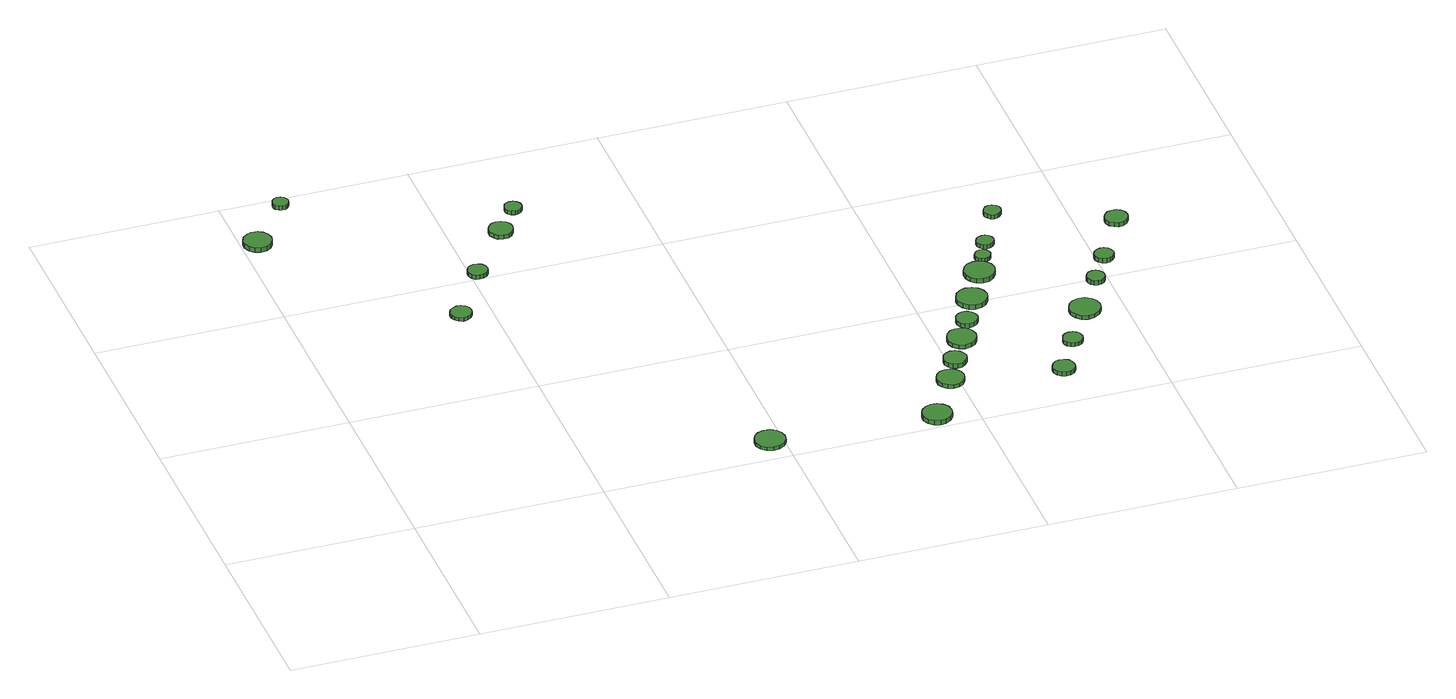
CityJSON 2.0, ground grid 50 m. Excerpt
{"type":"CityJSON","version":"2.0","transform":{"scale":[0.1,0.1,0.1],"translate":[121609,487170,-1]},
"CityObjects":{
"tree1":{"type":"SolitaryVegetationObject","attributes":{"function":"something"},"geometry":[{"type":"MultiSurface","lod":"1","boundaries":[[[0,1,2,3,4,5,6,7,8,9,10,11,12,13,14]],[[15,16,17,18,19,20,21,22,23,24,25,26,27,28,29]],[[0,29,28,1]],[[1,28,27,2]],[[2,27,26,3]],[[3,26,25,4]],[[4,25,24,5]],[[5,24,23,6]],[[6,23,22,7]],[[7,22,21,8]],[[8,21,20,9]],[[9,20,19,10]],[[10,19,18,11]],[[11,18,17,12]],[[12,17,16,13]],[[13,16,15,14]],[[14,15,29,0]]]}]},
"tree2":{"type":"SolitaryVegetationObject","attributes":{"function":"something"},"geometry":[{"type":"MultiSurface","lod":"1","boundaries":[[[30,31,32,33,34,35,36,37,38,39,40,41,42,43,44]],[[45,46,47,48,49,50,51,52,53,54,55,56,57,58,59]],[[30,59,58,31]],[[31,58,57,32]],[[32,57,56,33]],[[33,56,55,34]],[[34,55,54,35]],[[35,54,53,36]],[[36,53,52,37]],[[37,52,51,38]],[[38,51,50,39]],[[39,50,49,40]],[[40,49,48,41]],[[41,48,47,42]],[[42,47,46,43]],[[43,46,45,44]],[[44,45,59,30]]]}]},
"tree3":{"type":"SolitaryVegetationObject","attributes":{"function":"something"},"geometry":[{"type":"MultiSurface","lod":"1","boundaries":[[[60,61,62,63,64,65,66,67,68,69,70,71,72,73,74]],[[75,76,77,78,79,80,81,82,83,84,85,86,87,88,89]],[[60,89,88,61]],[[61,88,87,62]],[[62,87,86,63]],[[63,86,85,64]],[[64,85,84,65]],[[65,84,83,66]],[[66,83,82,67]],[[67,82,81,68]],[[68,81,80,69]],[[69,80,79,70]],[[70,79,78,71]],[[71,78,77,72]],[[72,77,76,73]],[[73,76,75,74]],[[74,75,89,60]]]}]},
"tree4":{"type":"SolitaryVegetationObject","attributes":{"function":"something"},"geometry":[{"type":"MultiSurface","lod":"1","boundaries":[[[90,91,92,93,94,95,96,97,98,99,100,101,102,103,104]],[[105,106,107,108,109,110,111,112,113,114,115,116,117,118,119]],[[90,119,118,91]],[[91,118,117,92]],[[92,117,116,93]],[[93,116,115,94]],[[94,115,114,95]],[[95,114,113,96]],[[96,113,112,97]],[[97,112,111,98]],[[98,111,110,99]],[[99,110,109,100]],[[100,109,108,101]],[[101,108,107,102]],[[102,107,106,103]],[[103,106,105,104]],[[104,105,119,90]]]}]},
"tree5":{"type":"SolitaryVegetationObject","attributes":{"function":"something"},"geometry":[{"type":"MultiSurface","lod":"1","boundaries":[[[120,121,122,123,124,125,126,127,128,129,130,131,132,133,134]],[[135,136,137,138,139,140,141,142,143,144,145,146,147,148,149]],[[120,149,148,121]],[[121,148,147,122]],[[122,147,146,123]],[[123,146,145,124]],[[124,145,144,125]],[[125,144,143,126]],[[126,143,142,127]],[[127,142,141,128]],[[128,141,140,129]],[[129,140,139,130]],[[130,139,138,131]],[[131,138,137,132]],[[132,137,136,133]],[[133,136,135,134]],[[134,135,149,120]]]}]},
"tree6":{"type":"SolitaryVegetationObject","attributes":{"function":"something"},"geometry":[{"type":"MultiSurface","lod":"1","boundaries":[[[150,151,152,153,154,155,156,157,158,159,160,161,162,163,164]],[[165,166,167,168,169,170,171,172,173,174,175,176,177,178,179]],[[150,179,178,151]],[[151,178,177,152]],[[152,177,176,153]],[[153,176,175,154]],[[154,175,174,155]],[[155,174,173,156]],[[156,173,172,157]],[[157,172,171,158]],[[158,171,170,159]],[[159,170,169,160]],[[160,169,168,161]],[[161,168,167,162]],[[162,167,166,163]],[[163,166,165,164]],[[164,165,179,150]]]}]},
"tree7":{"type":"SolitaryVegetationObject","attributes":{"function":"something"},"geometry":[{"type":"MultiSurface","lod":"1","boundaries":[[[180,181,182,183,184,185,186,187,188,189,190,191,192,193,194]],[[195,196,197,198,199,200,201,202,203,204,205,206,207,208,209]],[[180,209,208,181]],[[181,208,207,182]],[[182,207,206,183]],[[183,206,205,184]],[[184,205,204,185]],[[185,204,203,186]],[[186,203,202,187]],[[187,202,201,188]],[[188,201,200,189]],[[189,200,199,190]],[[190,199,198,191]],[[191,198,197,192]],[[192,197,196,193]],[[193,196,195,194]],[[194,195,209,180]]]}]},
"tree8":{"type":"SolitaryVegetationObject","attributes":{"function":"something"},"geometry":[{"type":"MultiSurface","lod":"1","boundaries":[[[210,211,212,213,214,215,216,217,218,219,220,221,222,223,224]],[[225,226,227,228,229,230,231,232,233,234,235,236,237,238,239]],[[210,239,238,211]],[[211,238,237,212]],[[212,237,236,213]],[[213,236,235,214]],[[214,235,234,215]],[[215,234,233,216]],[[216,233,232,217]],[[217,232,231,218]],[[218,231,230,219]],[[219,230,229,220]],[[220,229,228,221]],[[221,228,227,222]],[[222,227,226,223]],[[223,226,225,224]],[[224,225,239,210]]]}]},
"tree9":{"type":"SolitaryVegetationObject","attributes":{"function":"something"},"geometry":[{"type":"MultiSurface","lod":"1","boundaries":[[[240,241,242,243,244,245,246,247,248,249,250,251,252,253,254]],[[255,256,257,258,259,260,261,262,263,264,265,266,267,268,269]],[[240,269,268,241]],[[241,268,267,242]],[[242,267,266,243]],[[243,266,265,244]],[[244,265,264,245]],[[245,264,263,246]],[[246,263,262,247]],[[247,262,261,248]],[[248,261,260,249]],[[249,260,259,250]],[[250,259,258,251]],[[251,258,257,252]],[[252,257,256,253]],[[253,256,255,254]],[[254,255,269,240]]]}]},
"tree10":{"type":"SolitaryVegetationObject","attributes":{"function":"something"},"geometry":[{"type":"MultiSurface","lod":"1","boundaries":[[[270,271,272,273,274,275,276,277,278,279,280,281,282,283,284]],[[285,286,287,288,289,290,291,292,293,294,295,296,297,298,299]],[[270,299,298,271]],[[271,298,297,272]],[[272,297,296,273]],[[273,296,295,274]],[[274,295,294,275]],[[275,294,293,276]],[[276,293,292,277]],[[277,292,291,278]],[[278,291,290,279]],[[279,290,289,280]],[[280,289,288,281]],[[281,288,287,282]],[[282,287,286,283]],[[283,286,285,284]],[[284,285,299,270]]]}]},
"tree11":{"type":"SolitaryVegetationObject","attributes":{"function":"something"},"geometry":[{"type":"MultiSurface","lod":"1","boundaries":[[[300,301,302,303,304,305,306,307,308,309,310,311,312,313,314]],[[315,316,317,318,319,320,321,322,323,324,325,326,327,328,329]],[[300,329,328,301]],[[301,328,327,302]],[[302,327,326,303]],[[303,326,325,304]],[[304,325,324,305]],[[305,324,323,306]],[[306,323,322,307]],[[307,322,321,308]],[[308,321,320,309]],[[309,320,319,310]],[[310,319,318,311]],[[311,318,317,312]],[[312,317,316,313]],[[313,316,315,314]],[[314,315,329,300]]]}]},
"tree12":{"type":"SolitaryVegetationObject","attributes":{"function":"something"},"geometry":[{"type":"MultiSurface","lod":"1","boundaries":[[[330,331,332,333,334,335,336,337,338,339,340,341,342,343,344]],[[345,346,347,348,349,350,351,352,353,354,355,356,357,358,359]],[[330,359,358,331]],[[331,358,357,332]],[[332,357,356,333]],[[333,356,355,334]],[[334,355,354,335]],[[335,354,353,336]],[[336,353,352,337]],[[337,352,351,338]],[[338,351,350,339]],[[339,350,349,340]],[[340,349,348,341]],[[341,348,347,342]],[[342,347,346,343]],[[343,346,345,344]],[[344,345,359,330]]]}]},
"tree13":{"type":"SolitaryVegetationObject","attributes":{"function":"something"},"geometry":[{"type":"MultiSurface","lod":"1","boundaries":[[[360,361,362,363,364,365,366,367,368,369,370,371,372,373,374]],[[375,376,377,378,379,380,381,382,383,384,385,386,387,388,389]],[[360,389,388,361]],[[361,388,387,362]],[[362,387,386,363]],[[363,386,385,364]],[[364,385,384,365]],[[365,384,383,366]],[[366,383,382,367]],[[367,382,381,368]],[[368,381,380,369]],[[369,380,379,370]],[[370,379,378,371]],[[371,378,377,372]],[[372,377,376,373]],[[373,376,375,374]],[[374,375,389,360]]]}]},
"tree14":{"type":"SolitaryVegetationObject","attributes":{"function":"something"},"geometry":[{"type":"MultiSurface","lod":"1","boundaries":[[[390,391,392,393,394,395,396,397,398,399,400,401,402,403,404]],[[405,406,407,408,409,410,411,412,413,414,415,416,417,418,419]],[[390,419,418,391]],[[391,418,417,392]],[[392,417,416,393]],[[393,416,415,394]],[[394,415,414,395]],[[395,414,413,396]],[[396,413,412,397]],[[397,412,411,398]],[[398,411,410,399]],[[399,410,409,400]],[[400,409,408,401]],[[401,408,407,402]],[[402,407,406,403]],[[403,406,405,404]],[[404,405,419,390]]]}]},
"tree15":{"type":"SolitaryVegetationObject","attributes":{"function":"something"},"geometry":[{"type":"MultiSurface","lod":"1","boundaries":[[[420,421,422,423,424,425,426,427,428,429,430,431,432,433,434]],[[435,436,437,438,439,440,441,442,443,444,445,446,447,448,449]],[[420,449,448,421]],[[421,448,447,422]],[[422,447,446,423]],[[423,446,445,424]],[[424,445,444,425]],[[425,444,443,426]],[[426,443,442,427]],[[427,442,441,428]],[[428,441,440,429]],[[429,440,439,430]],[[430,439,438,431]],[[431,438,437,432]],[[432,437,436,433]],[[433,436,435,434]],[[434,435,449,420]]]}]},
"tree16":{"type":"SolitaryVegetationObject","attributes":{"function":"something"},"geometry":[{"type":"MultiSurface","lod":"1","boundaries":[[[450,451,452,453,454,455,456,457,458,459,460,461,462,463,464]],[[465,466,467,468,469,470,471,472,473,474,475,476,477,478,479]],[[450,479,478,451]],[[451,478,477,452]],[[452,477,476,453]],[[453,476,475,454]],[[454,475,474,455]],[[455,474,473,456]],[[456,473,472,457]],[[457,472,471,458]],[[458,471,470,459]],[[459,470,469,460]],[[460,469,468,461]],[[461,468,467,462]],[[462,467,466,463]],[[463,466,465,464]],[[464,465,479,450]]]}]},
"tree17":{"type":"SolitaryVegetationObject","attributes":{"function":"something"},"geometry":[{"type":"MultiSurface","lod":"1","boundaries":[[[480,481,482,483,484,485,486,487,488,489,490,491,492,493,494]],[[495,496,497,498,499,500,501,502,503,504,505,506,507,508,509]],[[480,509,508,481]],[[481,508,507,482]],[[482,507,506,483]],[[483,506,505,484]],[[484,505,504,485]],[[485,504,503,486]],[[486,503,502,487]],[[487,502,501,488]],[[488,501,500,489]],[[489,500,499,490]],[[490,499,498,491]],[[491,498,497,492]],[[492,497,496,493]],[[493,496,495,494]],[[494,495,509,480]]]}]},
"tree18":{"type":"SolitaryVegetationObject","attributes":{"function":"something"},"geometry":[{"type":"MultiSurface","lod":"1","boundaries":[[[510,511,512,513,514,515,516,517,518,519,520,521,522,523,524]],[[525,526,527,528,529,530,531,532,533,534,535,536,537,538,539]],[[510,539,538,511]],[[511,538,537,512]],[[512,537,536,513]],[[513,536,535,514]],[[514,535,534,515]],[[515,534,533,516]],[[516,533,532,517]],[[517,532,531,518]],[[518,531,530,519]],[[519,530,529,520]],[[520,529,528,521]],[[521,528,527,522]],[[522,527,526,523]],[[523,526,525,524]],[[524,525,539,510]]]}]},
"tree19":{"type":"SolitaryVegetationObject","attributes":{"function":"something"},"geometry":[{"type":"MultiSurface","lod":"1","boundaries":[[[540,541,542,543,544,545,546,547,548,549,550,551,552,553,554]],[[555,556,557,558,559,560,561,562,563,564,565,566,567,568,569]],[[540,569,568,541]],[[541,568,567,542]],[[542,567,566,543]],[[543,566,565,544]],[[544,565,564,545]],[[545,564,563,546]],[[546,563,562,547]],[[547,562,561,548]],[[548,561,560,549]],[[549,560,559,550]],[[550,559,558,551]],[[551,558,557,552]],[[552,557,556,553]],[[553,556,555,554]],[[554,555,569,540]]]}]},
"tree20":{"type":"SolitaryVegetationObject","attributes":{"function":"something"},"geometry":[{"type":"MultiSurface","lod":"1","boundaries":[[[570,571,572,573,574,575,576,577,578,579,580,581,582,583,584]],[[585,586,587,588,589,590,591,592,593,594,595,596,597,598,599]],[[570,599,598,571]],[[571,598,597,572]],[[572,597,596,573]],[[573,596,595,574]],[[574,595,594,575]],[[575,594,593,576]],[[576,593,592,577]],[[577,592,591,578]],[[578,591,590,579]],[[579,590,589,580]],[[580,589,588,581]],[[581,588,587,582]],[[582,587,586,583]],[[583,586,585,584]],[[584,585,599,570]]]}]},
"tree21":{"type":"SolitaryVegetationObject","attributes":{"function":"something"},"geometry":[{"type":"MultiSurface","lod":"1","boundaries":[[[600,601,602,603,604,605,606,607,608,609,610,611,612,613,614]],[[615,616,617,618,619,620,621,622,623,624,625,626,627,628,629]],[[600,629,628,601]],[[601,628,627,602]],[[602,627,626,603]],[[603,626,625,604]],[[604,625,624,605]],[[605,624,623,606]],[[606,623,622,607]],[[607,622,621,608]],[[608,621,620,609]],[[609,620,619,610]],[[610,619,618,611]],[[611,618,617,612]],[[612,617,616,613]],[[613,616,615,614]],[[614,615,629,600]]]}]},
"tree22":{"type":"SolitaryVegetationObject","attributes":{"function":"something"},"geometry":[{"type":"MultiSurface","lod":"1","boundaries":[[[630,631,632,633,634,635,636,637,638,639,640,641,642,643,644]],[[645,646,647,648,649,650,651,652,653,654,655,656,657,658,659]],[[630,659,658,631]],[[631,658,657,632]],[[632,657,656,633]],[[633,656,655,634]],[[634,655,654,635]],[[635,654,653,636]],[[636,653,652,637]],[[637,652,651,638]],[[638,651,650,639]],[[639,650,649,640]],[[640,649,648,641]],[[641,648,647,642]],[[642,647,646,643]],[[643,646,645,644]],[[644,645,659,630]]]}]},
"tree23":{"type":"SolitaryVegetationObject","attributes":{"function":"something"},"geometry":[{"type":"MultiSurface","lod":"1","boundaries":[[[660,661,662,663,664,665,666,667,668,669,670,671,672,673,674]],[[675,676,677,678,679,680,681,682,683,684,685,686,687,688,689]],[[660,689,688,661]],[[661,688,687,662]],[[662,687,686,663]],[[663,686,685,664]],[[664,685,684,665]],[[665,684,683,666]],[[666,683,682,667]],[[667,682,681,668]],[[668,681,680,669]],[[669,680,679,670]],[[670,679,678,671]],[[671,678,677,672]],[[672,677,676,673]],[[673,676,675,674]],[[674,675,689,660]]]}]}
},
"vertices":[
[78,1320,24],[75,1335,24],[66,1348,24],[53,1355,24],[37,1357,24],[23,1352,24],[11,1342,24],[5,1328,24],[5,1312,24],[11,1298,24],[23,1288,24],[37,1283,24],[53,1285,24],[66,1292,24],[75,1305,24],[75,1305,11],[66,1292,11],[53,1285,11],[37,1283,11],[23,1288,11],[11,1298,11],[5,1312,11],[5,1328,11],[11,1342,11],[23,1352,11],[37,1357,11],[53,1355,11],[66,1348,11],[75,1335,11],[78,1320,11],
[172,1465,23],[170,1473,23],[165,1480,23],[158,1485,23],[149,1486,23],[141,1483,23],[134,1477,23],[131,1469,23],[131,1461,23],[134,1453,23],[141,1447,23],[149,1444,23],[158,1445,23],[165,1449,23],[170,1456,23],[170,1456,11],[165,1449,11],[158,1445,11],[149,1444,11],[141,1447,11],[134,1453,11],[131,1461,11],[131,1469,11],[134,1477,11],[141,1483,11],[149,1486,11],[158,1485,11],[165,1480,11],[170,1473,11],[172,1465,11],
[448,862,16],[446,874,16],[439,883,16],[429,889,16],[417,890,16],[406,886,16],[398,879,16],[393,868,16],[393,856,16],[398,846,16],[406,838,16],[417,834,16],[429,836,16],[439,841,16],[446,851,16],[446,851,6],[439,841,6],[429,836,6],[417,834,6],[406,838,6],[398,846,6],[393,856,6],[393,868,6],[398,879,6],[406,886,6],[417,890,6],[429,889,6],[439,883,6],[446,874,6],[448,862,6],
[544,1018,22],[542,1029,22],[535,1038,22],[526,1043,22],[515,1044,22],[505,1041,22],[497,1034,22],[493,1024,22],[493,1013,22],[497,1003,22],[505,996,22],[515,993,22],[526,994,22],[535,999,22],[542,1008,22],[542,1008,10],[535,999,10],[526,994,10],[515,993,10],[505,996,10],[497,1003,10],[493,1013,10],[493,1024,10],[497,1034,10],[505,1041,10],[515,1044,10],[526,1043,10],[535,1038,10],[542,1029,10],[544,1018,10],
[664,1172,23],[661,1185,23],[653,1196,23],[642,1202,23],[629,1204,23],[616,1200,23],[607,1191,23],[601,1179,23],[601,1166,23],[607,1154,23],[616,1145,23],[629,1141,23],[642,1142,23],[653,1149,23],[661,1160,23],[661,1160,11],[653,1149,11],[642,1142,11],[629,1141,11],[616,1145,11],[607,1154,11],[601,1166,11],[601,1179,11],[607,1191,11],[616,1200,11],[629,1204,11],[642,1202,11],[653,1196,11],[661,1185,11],[664,1172,11],
[1005,76,15],[1002,93,15],[992,106,15],[978,114,15],[961,116,15],[945,111,15],[933,100,15],[926,85,15],[926,68,15],[933,53,15],[945,42,15],[961,37,15],[978,39,15],[992,47,15],[1002,60,15],[1002,60,5],[992,47,5],[978,39,5],[961,37,5],[945,42,5],[933,53,5],[926,68,5],[926,85,5],[933,100,5],[945,111,5],[961,116,5],[978,114,5],[992,106,5],[1002,93,5],[1005,76,5],
[719,1264,17],[717,1274,17],[711,1281,17],[703,1286,17],[694,1287,17],[685,1284,17],[678,1278,17],[674,1269,17],[674,1260,17],[678,1251,17],[685,1245,17],[694,1242,17],[703,1243,17],[711,1247,17],[717,1255,17],[717,1255,6],[711,1247,6],[703,1243,6],[694,1242,6],[685,1245,6],[678,1251,6],[674,1260,6],[674,1269,6],[678,1278,6],[685,1284,6],[694,1287,6],[703,1286,6],[711,1281,6],[717,1274,6],[719,1264,6],
[1435,48,18],[1432,64,18],[1422,77,18],[1408,85,18],[1392,86,18],[1377,81,18],[1365,71,18],[1358,56,18],[1358,40,18],[1365,25,18],[1377,14,18],[1392,9,18],[1408,11,18],[1422,19,18],[1432,32,18],[1432,32,5],[1422,19,5],[1408,11,5],[1392,9,5],[1377,14,5],[1365,25,5],[1358,40,5],[1358,56,5],[1365,71,5],[1377,81,5],[1392,86,5],[1408,85,5],[1422,77,5],[1432,64,5],[1435,48,5],
[1516,189,16],[1513,203,16],[1504,215,16],[1491,223,16],[1476,224,16],[1462,220,16],[1451,210,16],[1445,196,16],[1445,181,16],[1451,168,16],[1462,158,16],[1476,153,16],[1491,155,16],[1504,162,16],[1513,174,16],[1513,174,5],[1504,162,5],[1491,155,5],[1476,153,5],[1462,158,5],[1451,168,5],[1445,181,5],[1445,196,5],[1451,210,5],[1462,220,5],[1476,224,5],[1491,223,5],[1504,215,5],[1513,203,5],[1516,189,5],
[1549,265,18],[1546,277,18],[1538,288,18],[1528,294,18],[1515,295,18],[1503,291,18],[1494,283,18],[1489,271,18],[1489,259,18],[1494,247,18],[1503,239,18],[1515,235,18],[1528,236,18],[1538,243,18],[1546,253,18],[1546,253,5],[1538,243,5],[1528,236,5],[1515,235,5],[1503,239,5],[1494,247,5],[1489,259,5],[1489,271,5],[1494,283,5],[1503,291,5],[1515,295,5],[1528,294,5],[1538,288,5],[1546,277,5],[1549,265,5],
[1603,349,17],[1600,365,17],[1591,378,17],[1577,386,17],[1561,387,17],[1546,383,17],[1534,372,17],[1528,357,17],[1528,341,17],[1534,327,17],[1546,316,17],[1561,311,17],[1577,313,17],[1591,321,17],[1600,334,17],[1600,334,5],[1591,321,5],[1577,313,5],[1561,311,5],[1546,316,5],[1534,327,5],[1528,341,5],[1528,357,5],[1534,372,5],[1546,383,5],[1561,387,5],[1577,386,5],[1591,378,5],[1600,365,5],[1603,349,5],
[1633,425,17],[1630,436,17],[1623,446,17],[1613,452,17],[1601,453,17],[1590,449,17],[1581,441,17],[1577,431,17],[1577,419,17],[1581,408,17],[1590,400,17],[1601,396,17],[1613,398,17],[1623,404,17],[1630,413,17],[1630,413,5],[1623,404,5],[1613,398,5],[1601,396,5],[1590,400,5],[1581,408,5],[1577,419,5],[1577,431,5],[1581,441,5],[1590,449,5],[1601,453,5],[1613,452,5],[1623,446,5],[1630,436,5],[1633,425,5],
[1687,508,19],[1683,524,19],[1673,538,19],[1659,546,19],[1642,548,19],[1626,543,19],[1614,532,19],[1607,516,19],[1607,500,19],[1614,484,19],[1626,473,19],[1642,468,19],[1659,470,19],[1673,478,19],[1683,492,19],[1683,492,6],[1673,478,6],[1659,470,6],[1642,468,6],[1626,473,6],[1614,484,6],[1607,500,6],[1607,516,6],[1614,532,6],[1626,543,6],[1642,548,6],[1659,546,6],[1673,538,6],[1683,524,6],[1687,508,6],
[1792,142,17],[1790,154,17],[1783,164,17],[1772,170,17],[1760,171,17],[1749,168,17],[1740,159,17],[1735,148,17],[1735,136,17],[1740,125,17],[1749,117,17],[1760,113,17],[1772,114,17],[1783,120,17],[1790,130,17],[1790,130,5],[1783,120,5],[1772,114,5],[1760,113,5],[1749,117,5],[1740,125,5],[1735,136,5],[1735,148,5],[1740,159,5],[1749,168,5],[1760,171,5],[1772,170,5],[1783,164,5],[1790,154,5],[1792,142,5],
[1743,612,20],[1739,629,20],[1729,642,20],[1715,650,20],[1698,652,20],[1682,647,20],[1670,636,20],[1663,621,20],[1663,604,20],[1670,588,20],[1682,577,20],[1698,572,20],[1715,574,20],[1729,582,20],[1739,596,20],[1739,596,7],[1729,582,7],[1715,574,7],[1698,572,7],[1682,577,7],[1670,588,7],[1663,604,7],[1663,621,7],[1670,636,7],[1682,647,7],[1698,652,7],[1715,650,7],[1729,642,7],[1739,629,7],[1743,612,7],
[1852,256,16],[1850,267,16],[1843,276,16],[1834,281,16],[1823,282,16],[1813,279,16],[1805,272,16],[1801,262,16],[1801,251,16],[1805,241,16],[1813,234,16],[1823,231,16],[1834,232,16],[1843,237,16],[1850,246,16],[1850,246,5],[1843,237,5],[1834,232,5],[1823,231,5],[1813,234,5],[1805,241,5],[1801,251,5],[1801,262,5],[1805,272,5],[1813,279,5],[1823,282,5],[1834,281,5],[1843,276,5],[1850,267,5],[1852,256,5],
[1754,676,20],[1752,685,20],[1747,692,20],[1740,696,20],[1731,697,20],[1723,694,20],[1717,688,20],[1713,681,20],[1713,672,20],[1717,664,20],[1723,659,20],[1731,656,20],[1740,657,20],[1747,661,20],[1752,668,20],[1752,668,8],[1747,661,8],[1740,657,8],[1731,656,8],[1723,659,8],[1717,664,8],[1713,672,8],[1713,681,8],[1717,688,8],[1723,694,8],[1731,697,8],[1740,696,8],[1747,692,8],[1752,685,8],[1754,676,8],
[1781,732,21],[1779,741,21],[1773,749,21],[1765,753,21],[1756,754,21],[1747,751,21],[1740,745,21],[1736,737,21],[1736,727,21],[1740,719,21],[1747,712,21],[1756,710,21],[1765,711,21],[1773,715,21],[1779,723,21],[1779,723,9],[1773,715,9],[1765,711,9],[1756,710,9],[1747,712,9],[1740,719,9],[1736,727,9],[1736,737,9],[1740,745,9],[1747,751,9],[1756,754,9],[1765,753,9],[1773,749,9],[1779,741,9],[1781,732,9],
[1940,375,17],[1936,392,17],[1926,405,17],[1912,414,17],[1895,416,17],[1878,410,17],[1866,399,17],[1859,383,17],[1859,366,17],[1866,351,17],[1878,339,17],[1895,334,17],[1912,336,17],[1926,345,17],[1936,358,17],[1936,358,6],[1926,345,6],[1912,336,6],[1895,334,6],[1878,339,6],[1866,351,6],[1859,366,6],[1859,383,6],[1866,399,6],[1878,410,6],[1895,416,6],[1912,414,6],[1926,405,6],[1936,392,6],[1940,375,6],
[1841,851,23],[1839,860,23],[1833,867,23],[1825,872,23],[1816,873,23],[1807,870,23],[1800,864,23],[1796,855,23],[1796,846,23],[1800,837,23],[1807,831,23],[1816,828,23],[1825,829,23],[1833,834,23],[1839,841,23],[1839,841,11],[1833,834,11],[1825,829,11],[1816,828,11],[1807,831,11],[1800,837,11],[1796,846,11],[1796,855,11],[1800,864,11],[1807,870,11],[1816,873,11],[1825,872,11],[1833,867,11],[1839,860,11],[1841,851,11],
[1993,495,19],[1991,504,19],[1985,513,19],[1977,518,19],[1967,519,19],[1957,516,19],[1950,509,19],[1946,500,19],[1946,490,19],[1950,480,19],[1957,474,19],[1967,471,19],[1977,472,19],[1985,477,19],[1991,485,19],[1991,485,6],[1985,477,6],[1977,472,6],[1967,471,6],[1957,474,6],[1950,480,6],[1946,490,6],[1946,500,6],[1950,509,6],[1957,516,6],[1967,519,6],[1977,518,6],[1985,513,6],[1991,504,6],[1993,495,6],
[2046,580,21],[2043,590,21],[2037,599,21],[2028,604,21],[2018,605,21],[2008,602,21],[2000,595,21],[1995,585,21],[1995,575,21],[2000,565,21],[2008,558,21],[2018,555,21],[2028,556,21],[2037,561,21],[2043,570,21],[2043,570,8],[2037,561,8],[2028,556,8],[2018,555,8],[2008,558,8],[2000,565,8],[1995,575,8],[1995,585,8],[2000,595,8],[2008,602,8],[2018,605,8],[2028,604,8],[2037,599,8],[2043,590,8],[2046,580,8],
[2131,722,24],[2129,734,24],[2121,744,24],[2111,750,24],[2098,751,24],[2087,748,24],[2077,739,24],[2072,728,24],[2072,716,24],[2077,704,24],[2087,696,24],[2098,692,24],[2111,694,24],[2121,700,24],[2129,710,24],[2129,710,12],[2121,700,12],[2111,694,12],[2098,692,12],[2087,696,12],[2077,704,12],[2072,716,12],[2072,728,12],[2077,739,12],[2087,748,12],[2098,751,12],[2111,750,12],[2121,744,12],[2129,734,12],[2131,722,12]
]}
